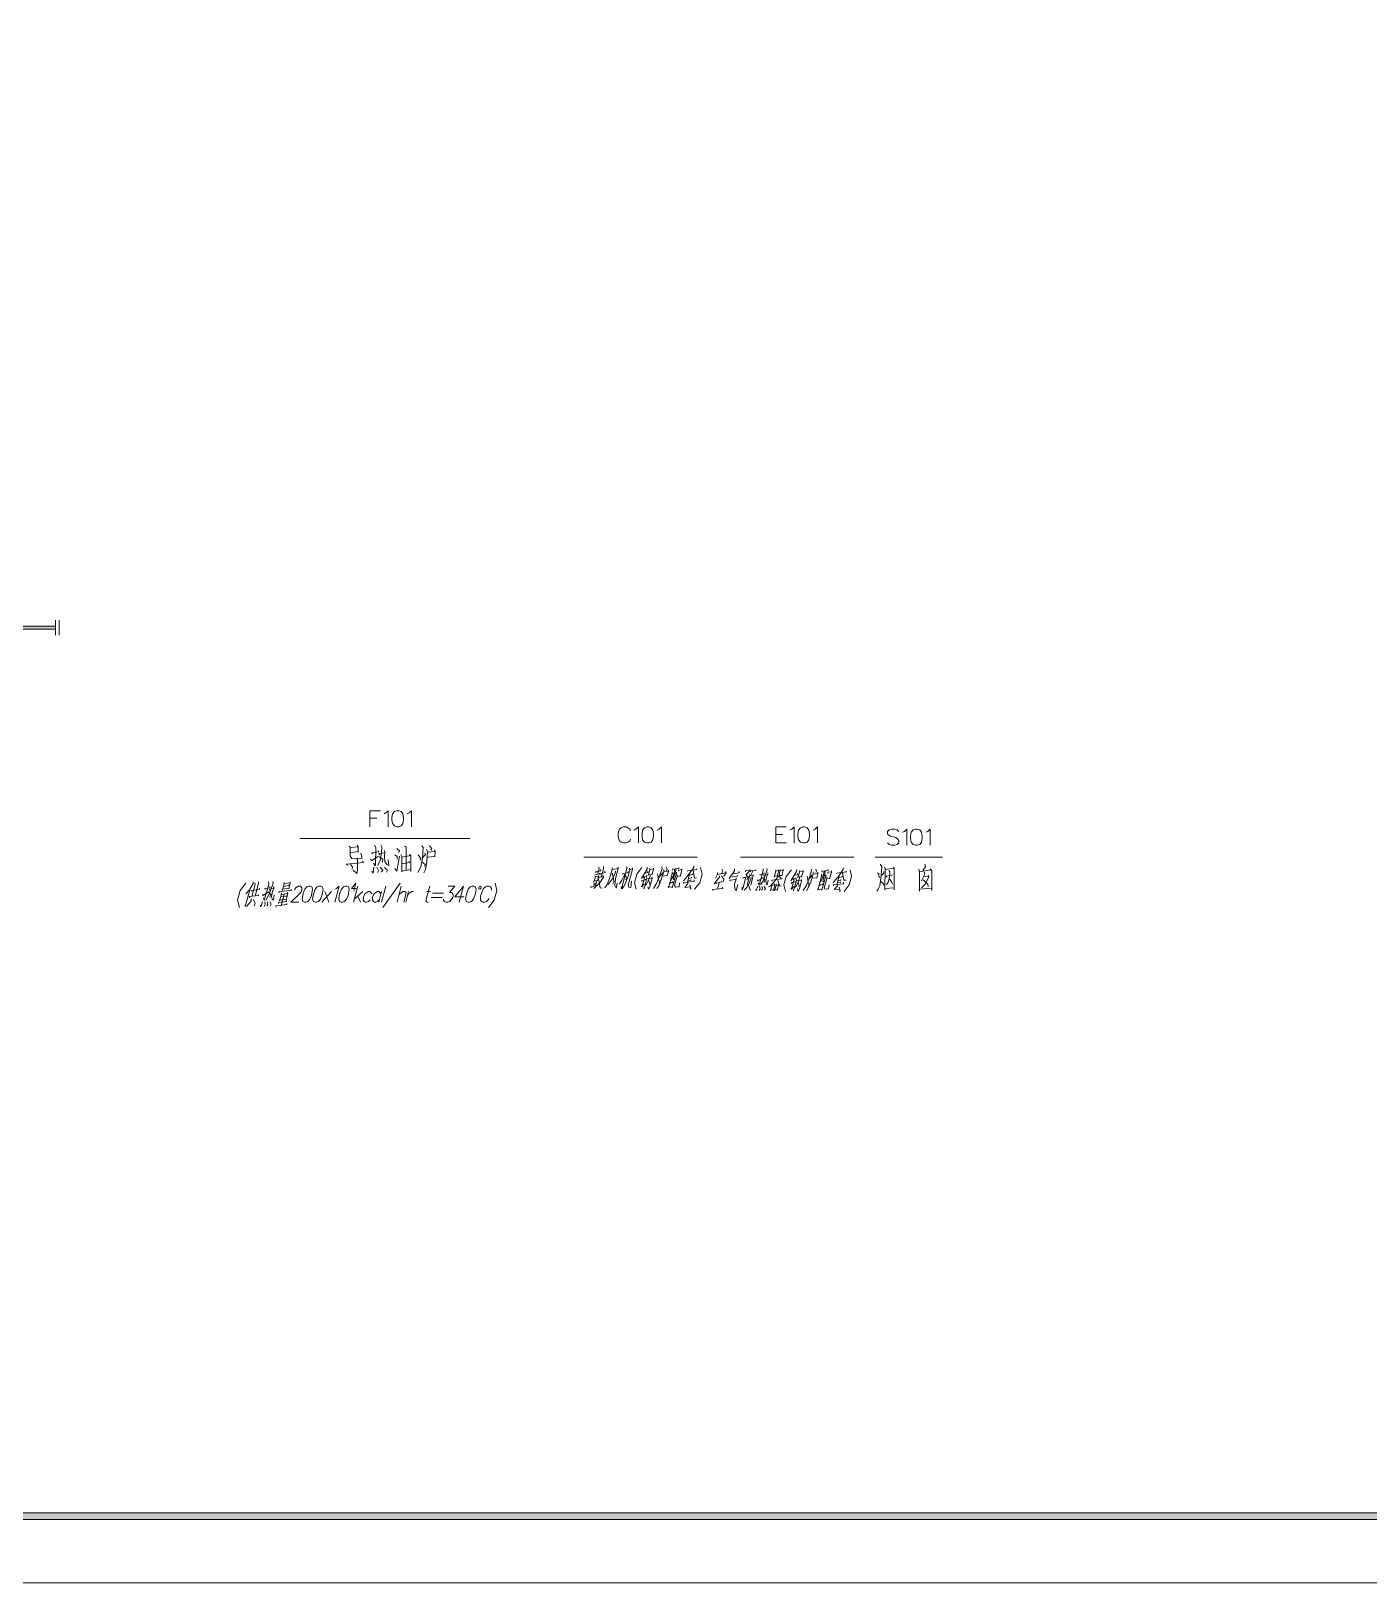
# Model space of a CAD drawing. Header units: millimetres. Extents: x 0 to 829, y 0 to 586.
# Drawn here: x 434.2 to 631.7, y 0 to 229.1 of the extents above; entities that cross this region are included whole.
import ezdxf

# ---------------------------------------------------------------- set-up
doc = ezdxf.new("R2010")
doc.units = ezdxf.units.MM

msp = doc.modelspace()

# ---------------------------------------------------------------- hatches: boundary and pattern name
h = msp.add_hatch(color=0)
h.dxf.hatch_style = 2
h.paths.add_polyline_path([(150.396222, 140.775972), (150.396222, 141.220472), (437.857194, 141.220472), (437.857194, 140.775972)])
h = msp.add_hatch(color=0)
h.dxf.hatch_style = 2
h.paths.add_polyline_path([(24.154694, 9.36625), (25.142472, 10.3505), (818.80075, 10.3505), (819.788528, 9.36625)])

# ---------------------------------------------------------------- linework, layer by layer
at = {"color": 0, "lineweight": 0}
for points in [[(0, 0), (0, 585.632278), (829.154778, 585.632278), (829.154778, 0)], [(150.396222, 140.775972), (150.396222, 141.220472), (437.857194, 141.220472), (437.857194, 140.775972)], [(487.510667, 112.641944), (487.510667, 112.980611), (487.598861, 113.541528), (487.8705, 113.880194), (488.230333, 113.993083), (488.501972, 113.993083), (488.861806, 113.880194), (489.133444, 113.541528), (489.221639, 112.980611), (489.221639, 112.641944), (489.133444, 112.0775), (488.861806, 111.738833), (488.501972, 111.629472), (488.230333, 111.629472), (487.8705, 111.738833), (487.598861, 112.0775)], [(524.411222, 110.236), (524.411222, 110.574667), (524.502944, 111.139111), (524.771056, 111.477778), (525.134417, 111.590667), (525.402528, 111.590667), (525.765889, 111.477778), (526.034, 111.139111), (526.125722, 110.574667), (526.125722, 110.236), (526.034, 109.675083), (525.765889, 109.336417), (525.402528, 109.223528), (525.134417, 109.223528), (524.771056, 109.336417), (524.502944, 109.675083)], [(547.422917, 110.236), (547.422917, 110.574667), (547.511111, 111.139111), (547.78275, 111.477778), (548.142583, 111.590667), (548.414222, 111.590667), (548.774056, 111.477778), (549.045694, 111.139111), (549.133889, 110.574667), (549.133889, 110.236), (549.045694, 109.675083), (548.774056, 109.336417), (548.414222, 109.223528), (548.142583, 109.223528), (547.78275, 109.336417), (547.511111, 109.675083)], [(564.049333, 109.904389), (564.049333, 110.243056), (564.137528, 110.8075), (564.409167, 111.146167), (564.769, 111.259056), (565.040639, 111.259056), (565.400472, 111.146167), (565.672111, 110.8075), (565.760306, 110.243056), (565.760306, 109.904389), (565.672111, 109.343472), (565.400472, 109.004806), (565.040639, 108.891917), (564.769, 108.891917), (564.409167, 109.004806), (564.137528, 109.343472)], [(490.117694, 107.533722), (490.2835, 107.396139)], [(474.330889, 101.490639), (474.419083, 101.825778), (474.637806, 102.390222), (474.934139, 102.728889), (475.234, 102.841778), (475.435083, 102.841778), (475.674972, 102.728889), (475.787861, 102.390222), (475.706722, 101.825778), (475.615, 101.490639), (475.396278, 100.926194), (475.103472, 100.587528), (474.803611, 100.474639), (474.599, 100.474639), (474.359111, 100.587528), (474.246222, 100.926194)], [(475.886639, 101.490639), (475.974833, 101.825778), (476.193556, 102.390222), (476.486361, 102.728889), (476.78975, 102.841778), (476.990833, 102.841778), (477.230722, 102.728889), (477.343611, 102.390222), (477.258944, 101.825778), (477.17075, 101.490639), (476.952028, 100.926194), (476.659222, 100.587528), (476.355833, 100.474639), (476.15475, 100.474639), (475.914861, 100.587528), (475.801972, 100.926194)], [(479.738972, 101.490639), (479.830694, 101.825778), (480.045889, 102.390222), (480.342222, 102.728889), (480.642083, 102.841778), (480.843167, 102.841778), (481.083056, 102.728889), (481.195944, 102.390222), (481.114806, 101.825778), (481.023083, 101.490639), (480.804361, 100.926194), (480.511556, 100.587528), (480.211694, 100.474639), (480.007083, 100.474639), (479.767194, 100.587528), (479.654306, 100.926194)], [(498.464417, 101.490639), (498.556139, 101.825778), (498.774861, 102.390222), (499.067667, 102.728889), (499.367528, 102.841778), (499.572139, 102.841778), (499.812028, 102.728889), (499.924917, 102.390222), (499.84025, 101.825778), (499.748528, 101.490639), (499.529806, 100.926194), (499.237, 100.587528), (498.937139, 100.474639), (498.736056, 100.474639), (498.492639, 100.587528), (498.383278, 100.926194)], [(500.323556, 102.616), (500.337667, 102.453722), (500.429389, 102.390222), (500.556389, 102.453722), (500.658694, 102.616), (500.644583, 102.778278), (500.552861, 102.841778), (500.425861, 102.778278)], [(24.154694, 9.36625), (25.142472, 10.3505), (818.80075, 10.3505), (819.788528, 9.36625)]]:
    msp.add_lwpolyline(points, close=True, dxfattribs=at)
for points in [[(437.857194, 142.091833), (437.857194, 139.901083)], [(438.382833, 142.091833), (438.382833, 139.901083)], [(484.265111, 111.629472), (484.265111, 113.993083), (485.796167, 113.993083)], [(484.265111, 112.867722), (485.256417, 112.867722)], [(486.339444, 113.541528), (486.607556, 113.654417), (486.970917, 113.993083), (486.970917, 111.629472)], [(489.764917, 113.541528), (490.033028, 113.654417), (490.396389, 113.993083), (490.396389, 111.629472)], [(522.70025, 111.026222), (522.608528, 111.252), (522.340417, 111.477778), (522.068778, 111.590667), (521.617222, 111.590667), (521.349111, 111.477778), (521.077472, 111.252), (520.98575, 111.026222), (520.897556, 110.687556), (520.897556, 110.123111), (520.98575, 109.787972), (521.077472, 109.562194), (521.349111, 109.336417), (521.617222, 109.223528), (522.068778, 109.223528), (522.340417, 109.336417), (522.608528, 109.562194), (522.70025, 109.787972)], [(523.24, 111.139111), (523.511639, 111.252), (523.871472, 111.590667), (523.871472, 109.223528)], [(526.665472, 111.139111), (526.937111, 111.252), (527.296944, 111.590667), (527.296944, 109.223528)], [(544.177361, 109.223528), (544.177361, 111.590667), (545.708417, 111.590667)], [(544.177361, 110.461778), (545.168667, 110.461778)], [(546.251694, 111.139111), (546.519806, 111.252), (546.879639, 111.590667), (546.879639, 109.223528)], [(549.677167, 111.139111), (549.945278, 111.252), (550.305111, 111.590667), (550.305111, 109.223528)], [(560.623861, 109.230583), (560.891972, 109.004806), (561.251806, 108.891917), (561.703361, 108.891917), (562.063194, 109.004806), (562.334833, 109.230583), (562.334833, 109.56925), (562.154917, 109.7915), (561.883278, 110.017278), (561.071889, 110.243056), (560.712056, 110.468833), (560.623861, 110.694611), (560.623861, 110.920389), (560.891972, 111.146167), (561.251806, 111.259056), (561.703361, 111.259056), (562.063194, 111.146167), (562.334833, 110.920389)], [(562.874583, 110.8075), (563.146222, 110.920389), (563.506056, 111.259056), (563.506056, 108.891917)], [(566.300056, 110.8075), (566.571694, 110.920389), (566.931528, 111.259056), (566.931528, 108.891917)], [(473.918139, 109.869111), (488.318528, 109.869111)], [(481.340583, 108.602639), (481.174778, 108.7755)], [(482.501222, 108.637917), (482.388333, 108.877806), (482.501222, 108.637917), (482.501222, 107.808889), (482.501222, 107.946472), (481.340583, 107.773611)], [(481.340583, 108.602639), (481.340583, 107.258556), (481.587528, 106.912833), (483.108, 106.979861), (482.913972, 107.741861)], [(482.501222, 108.637917), (481.368806, 108.532083)], [(484.653167, 107.636028), (484.543806, 107.773611), (485.591556, 107.911194), (485.482194, 108.119333)], [(484.614361, 109.869111), (499.018278, 109.869111)], [(485.122361, 108.532083), (485.094139, 106.048528), (485.037694, 105.843917), (484.762528, 106.256667)], [(485.122361, 108.532083), (484.956556, 108.877806)], [(486.004306, 108.673194), (485.951389, 107.741861), (485.757361, 106.669417), (485.42575, 105.910944)], [(485.700917, 107.463167), (485.591556, 107.671306), (486.445278, 107.773611), (486.392361, 108.119333), (486.4735, 107.808889), (486.392361, 107.290306), (486.4735, 106.496556), (486.776889, 106.048528), (487.055583, 105.910944), (486.942694, 106.739972)], [(486.004306, 108.673194), (485.866722, 108.948361)], [(488.212694, 108.429778), (488.60075, 108.084056), (488.516083, 107.808889)], [(489.42625, 108.7755), (489.592056, 108.602639), (489.620278, 105.18775)], [(492.103833, 108.532083), (491.994472, 106.912833), (491.772222, 105.706333), (491.33125, 104.842028)], [(492.103833, 108.532083), (491.913333, 108.810778)], [(492.738833, 107.911194), (492.657694, 106.464806), (492.435444, 105.325333), (492.1885, 104.80675)], [(492.463667, 107.533722), (492.382528, 107.773611)], [(492.738833, 107.911194), (492.60125, 108.292194)], [(492.767056, 107.879444), (493.843028, 107.98175), (493.790111, 108.221639), (493.87125, 107.946472), (493.843028, 107.188), (493.843028, 107.223278), (492.738833, 107.117444)], [(493.042222, 108.810778), (493.373833, 108.3945), (493.264472, 108.154611)], [(544.177361, 109.223528), (545.708417, 109.223528)], [(480.927833, 105.946222), (480.786722, 106.119083), (483.2985, 106.358972), (483.160917, 106.531833)], [(481.397028, 106.048528), (481.672194, 105.706333), (481.61575, 105.360611)], [(482.307194, 106.877556), (482.444778, 106.77525), (482.444778, 105.223028), (482.307194, 104.704444), (481.781556, 105.223028)], [(484.543806, 106.637667), (484.349778, 106.842278)], [(484.543806, 106.637667), (485.535111, 107.258556)], [(484.734306, 104.771472), (484.818972, 105.635778)], [(485.535111, 105.152472), (485.259944, 105.635778)], [(486.141889, 106.842278), (485.619778, 107.188)], [(486.141889, 105.152472), (485.785583, 105.635778)], [(486.141889, 106.842278), (486.113667, 106.358972)], [(486.420583, 105.6005), (486.861556, 105.223028), (486.723972, 104.912583)], [(488.297361, 107.223278), (487.909306, 107.463167)], [(488.240917, 105.050167), (487.937528, 105.462917)], [(488.240917, 105.050167), (488.60075, 107.258556)], [(488.297361, 107.223278), (488.269139, 106.842278)], [(488.957056, 107.223278), (488.819472, 107.533722)], [(490.117694, 106.358972), (488.932361, 106.154361)], [(490.2835, 107.396139), (490.2835, 105.014889), (490.2835, 105.290056), (488.957056, 105.081917)], [(488.957056, 107.223278), (488.957056, 104.944333)], [(490.2835, 107.396139), (488.985278, 107.117444)], [(490.117694, 106.358972), (490.036556, 106.531833)], [(491.747528, 106.948111), (491.359472, 107.498444)], [(491.747528, 106.948111), (491.691083, 106.704694)], [(492.407222, 106.048528), (491.938028, 106.464806)], [(492.463667, 107.533722), (491.96625, 106.979861)], [(492.407222, 106.048528), (492.382528, 105.738083)], [(515.806972, 107.152722), (532.549806, 107.152722)], [(518.103556, 105.427639), (517.856611, 104.570389)], [(518.103556, 105.427639), (518.061222, 105.702806)], [(518.742083, 105.399417), (518.38225, 104.129417)], [(518.742083, 105.399417), (518.7315, 105.731028)], [(520.019139, 105.286528), (520.0015, 105.537)], [(520.036778, 105.286528), (520.8905, 105.452333), (520.876389, 105.646361), (520.908139, 105.452333), (520.484806, 103.991833), (520.407194, 102.968778), (520.594167, 102.556028), (520.745861, 103.300389)], [(522.19225, 105.480556), (521.36675, 102.471361), (521.359694, 102.750056)], [(522.19225, 105.480556), (522.174611, 105.731028)], [(522.626167, 105.31475), (523.014222, 105.399417), (523.007167, 105.565222), (523.021278, 105.371194), (522.386278, 102.997), (522.44625, 102.721833), (522.760222, 102.665389), (522.873111, 103.575556)], [(522.629694, 105.261833), (522.580306, 105.508778)], [(524.390056, 105.593444), (523.638639, 104.626833), (523.296444, 103.356833), (523.529278, 102.390222)], [(525.166167, 105.342972), (525.197917, 105.646361)], [(525.578917, 105.286528), (526.108083, 105.399417), (526.086917, 105.508778), (526.108083, 105.342972), (525.885833, 104.513944), (525.910528, 104.598611), (525.381361, 104.542167)], [(525.571861, 105.261833), (525.540111, 105.508778)], [(527.371028, 105.480556), (526.958278, 104.182333), (526.566694, 103.21925), (526.115139, 102.527806)], [(527.371028, 105.480556), (527.314583, 105.702806)], [(527.991917, 105.702806), (528.104806, 105.371194), (527.984861, 105.177167)], [(528.926778, 105.233611), (528.880917, 105.371194), (529.840472, 105.480556), (529.826361, 105.618139)], [(529.392444, 105.233611), (529.385389, 105.399417)], [(529.826361, 105.067806), (529.787556, 105.233611), (530.306139, 105.31475), (530.302611, 105.427639), (530.309667, 105.205389), (530.027444, 104.267), (530.055667, 104.376361), (529.554722, 104.295222)], [(532.045333, 105.618139), (531.346833, 104.626833), (530.877639, 104.04475), (530.5425, 103.660222)], [(531.110472, 105.096028), (532.518056, 105.286528), (532.465139, 105.399417)], [(532.045333, 105.618139), (532.045333, 105.868611)], [(532.182917, 102.390222), (532.934333, 103.356833), (533.276528, 104.626833), (533.043694, 105.593444)], [(538.039028, 105.120722), (538.063722, 105.395889)], [(538.952722, 107.152722), (555.695556, 107.152722)], [(542.304111, 105.148944), (542.279417, 105.424111)], [(542.8615, 105.258306), (542.840333, 105.480556)], [(554.111583, 105.286528), (554.111583, 105.533472)], [(558.803528, 107.135083), (568.751861, 107.135083)], [(559.78425, 105.7275), (559.727806, 104.450444), (559.618444, 103.624944), (559.509083, 102.898222), (559.286833, 102.383167), (559.064583, 102.104472)], [(559.78425, 105.7275), (559.562, 106.073222)], [(560.281667, 105.487611), (560.197, 105.625194)], [(560.281667, 105.487611), (560.253444, 102.245583)], [(561.604583, 105.487611), (561.523444, 105.660472), (561.604583, 105.522889), (561.632806, 102.312611), (561.604583, 102.587778), (560.281667, 102.485472)], [(561.604583, 105.487611), (560.281667, 105.31475)], [(565.389889, 104.969028), (567.100861, 105.244194), (566.935056, 105.385306), (567.182, 105.106611), (567.182, 102.210306)], [(566.271833, 105.7275), (565.859083, 105.106611)], [(566.271833, 105.7275), (566.162472, 106.1085)], [(465.955944, 103.293333), (465.109278, 102.20325), (464.728278, 100.7745), (464.989333, 99.684417)], [(467.024861, 103.258056), (466.460417, 102.326722), (465.920667, 101.705833)], [(467.338833, 103.102833), (466.837889, 101.300139)], [(467.024861, 103.258056), (467.035444, 103.505)], [(467.338833, 103.102833), (467.292972, 103.349778)], [(467.83625, 103.289806), (467.300028, 101.363639)], [(467.83625, 103.289806), (467.800972, 103.505)], [(469.3285, 103.162806), (468.711139, 100.929722), (468.626472, 100.74275), (468.538278, 101.113167)], [(469.959972, 103.289806), (469.698917, 102.450194), (469.310861, 101.487111), (468.901639, 100.802722)], [(469.3285, 103.162806), (469.300278, 103.47325)], [(469.959972, 103.289806), (469.93175, 103.53675)], [(471.618028, 103.226306), (471.353444, 102.231472), (471.293472, 102.354944)], [(472.492917, 103.349778), (472.485861, 103.47325), (472.492917, 103.349778), (472.267139, 102.450194), (472.295361, 102.541917), (471.420472, 102.418444)], [(471.618028, 103.226306), (471.593333, 103.413278)], [(472.492917, 103.349778), (471.600389, 103.226306)], [(481.866222, 102.108), (482.183722, 103.293333), (481.531083, 102.503111), (482.208417, 102.503111)], [(484.734306, 104.771472), (484.543806, 105.050167)], [(485.535111, 105.152472), (485.397528, 104.877306)], [(486.141889, 105.152472), (485.976083, 104.944333)], [(486.152472, 99.684417), (488.738333, 103.293333)], [(501.766417, 99.684417), (502.613083, 100.7745), (502.997611, 102.20325), (502.733028, 103.293333)], [(517.338028, 103.134583), (517.260417, 102.968778)], [(517.528528, 104.210556), (517.313333, 103.466194), (517.292167, 103.575556)], [(517.338028, 103.134583), (517.295694, 103.40975)], [(518.06475, 103.991833), (518.061222, 104.157639), (518.660944, 104.295222), (518.657417, 104.404583), (518.706806, 104.157639), (518.170583, 103.328611), (517.316861, 102.499583)], [(517.510889, 104.210556), (517.990667, 104.267), (517.976556, 104.404583), (517.990667, 104.267), (517.821333, 103.632), (517.817806, 103.688444), (517.390944, 103.632)], [(517.496778, 104.461028), (517.450917, 104.542167), (518.142361, 104.651528), (518.131778, 104.792639)], [(517.676694, 103.40975), (517.457972, 103.025222)], [(517.528528, 104.210556), (517.49325, 104.323444)], [(517.574389, 104.817333), (517.546167, 104.958444), (518.311694, 105.096028), (518.297583, 105.286528)], [(517.676694, 103.40975), (517.662583, 103.660222)], [(517.987139, 103.826028), (518.06475, 103.741361), (518.216444, 102.58425), (518.50925, 102.556028)], [(518.237611, 104.513944), (518.198806, 104.67975), (518.974917, 104.845556), (518.950222, 105.067806)], [(520.019139, 105.286528), (519.631083, 103.963611), (519.267722, 103.106361), (518.904361, 102.608944)], [(520.442472, 104.707972), (520.005028, 103.878944), (519.394722, 103.078139)], [(520.199056, 104.04475), (520.026194, 104.764417)], [(520.199056, 104.04475), (520.234333, 103.494417), (520.086167, 103.191028)], [(520.442472, 104.707972), (520.481278, 105.039583)], [(521.437306, 103.713139), (521.095111, 103.191028)], [(521.437306, 103.713139), (521.888861, 104.598611)], [(522.629694, 105.261833), (522.361583, 104.323444), (522.040556, 103.437972), (521.705417, 102.802972), (521.444361, 102.446667)], [(521.599583, 104.570389), (521.539611, 104.651528), (522.368639, 104.845556), (522.347472, 105.011361)], [(522.12875, 104.020056), (521.959417, 104.48925)], [(522.12875, 104.020056), (522.022917, 103.797806)], [(525.166167, 105.342972), (524.323028, 103.991833)], [(524.404167, 103.547333), (524.372417, 103.688444), (524.950972, 103.797806), (524.92275, 103.878944)], [(524.386528, 102.750056), (524.739306, 103.134583)], [(524.781639, 104.101194), (524.432389, 102.859417)], [(524.633472, 104.101194), (524.619361, 104.238778), (525.088556, 104.323444), (525.070917, 104.432806)], [(525.123833, 104.020056), (524.711083, 102.471361), (524.679333, 102.608944)], [(524.781639, 104.101194), (524.735778, 104.238778)], [(525.593028, 104.348139), (525.3355, 103.632), (525.077972, 103.162806), (524.85925, 102.968778)], [(525.286111, 104.873778), (524.883944, 104.792639)], [(525.123833, 104.020056), (525.099139, 104.238778)], [(525.127361, 103.963611), (525.892889, 104.04475), (525.87525, 104.157639), (525.896417, 103.991833), (525.568333, 102.77475), (525.391944, 102.418444), (525.272, 102.77475)], [(525.571861, 105.261833), (525.328444, 104.404583), (525.275528, 104.461028)], [(525.286111, 104.873778), (525.282583, 105.039583), (525.289639, 105.067806)], [(525.374306, 103.713139), (525.554222, 103.272167), (525.487194, 103.078139)], [(525.593028, 104.348139), (525.578917, 104.542167)], [(527.617972, 104.983139), (527.258139, 103.826028), (526.880667, 102.915861), (526.623139, 102.499583)], [(526.817167, 104.210556), (526.70075, 104.651528)], [(526.817167, 104.210556), (526.7325, 104.020056)], [(527.021778, 103.494417), (526.82775, 103.826028)], [(527.021778, 103.494417), (526.937111, 103.243944)], [(527.371028, 104.67975), (526.95475, 104.238778)], [(527.371028, 104.67975), (527.374556, 104.873778)], [(527.628556, 104.958444), (528.295306, 105.039583), (528.316472, 105.233611), (528.305889, 105.011361), (528.125972, 104.404583), (528.133028, 104.432806), (527.448639, 104.348139)], [(527.617972, 104.983139), (527.617972, 105.286528)], [(528.856222, 104.651528), (528.298833, 102.58425), (528.291778, 102.802972)], [(529.522972, 104.792639), (529.491222, 104.930222), (529.480639, 104.764417), (528.880917, 102.58425), (528.92325, 102.750056), (528.330583, 102.693611)], [(528.648083, 103.385056), (528.6375, 103.21925)], [(528.648083, 103.385056), (528.98675, 103.40975), (528.972639, 103.547333)], [(529.194889, 105.120722), (528.990278, 104.348139), (528.655139, 103.713139)], [(528.856222, 104.651528), (528.852694, 104.958444)], [(529.522972, 104.792639), (528.877389, 104.67975)], [(529.392444, 105.233611), (529.022028, 103.85425), (529.1455, 103.878944)], [(529.194889, 105.120722), (529.205472, 105.342972)], [(529.611167, 104.323444), (529.223111, 102.940556), (529.332472, 102.721833), (529.87575, 102.77475), (529.949833, 103.356833)], [(529.611167, 104.323444), (529.604111, 104.542167)], [(530.598944, 103.243944), (530.553083, 103.385056), (532.119417, 103.547333), (532.094722, 103.769583)], [(531.195139, 103.243944), (530.708306, 102.665389), (531.5585, 102.750056)], [(531.445611, 104.67975), (531.106944, 103.40975)], [(531.110472, 105.096028), (531.159861, 105.039583)], [(531.674917, 103.741361), (531.163389, 103.688444)], [(531.195139, 103.243944), (531.163389, 103.437972)], [(531.713722, 104.072972), (531.262167, 103.991833)], [(531.879528, 104.570389), (531.385639, 104.461028)], [(531.632583, 103.826028), (531.674917, 103.741361)], [(531.713722, 104.072972), (531.703139, 104.157639)], [(531.879528, 104.570389), (531.886583, 104.651528)], [(532.154694, 104.04475), (531.943028, 105.177167)], [(532.154694, 104.04475), (532.458083, 104.072972)], [(535.851806, 104.182333), (535.428472, 103.656694), (535.079222, 103.215722)], [(535.52725, 104.513944), (535.276778, 104.016528)], [(535.3685, 103.1875), (535.333222, 103.300389), (536.222222, 103.466194), (536.134028, 103.575556)], [(535.52725, 104.513944), (535.604861, 104.873778)], [(535.541361, 104.570389), (536.800778, 104.817333), (536.800778, 105.011361), (536.814889, 104.817333), (536.490333, 104.348139)], [(535.566056, 102.443139), (535.809472, 103.353306)], [(535.851806, 104.182333), (535.851806, 104.376361)], [(536.504444, 103.907167), (536.119917, 104.319917)], [(536.194, 105.342972), (536.321, 105.064278), (536.211639, 104.789111)], [(536.504444, 103.907167), (536.458583, 103.547333)], [(538.039028, 105.120722), (537.280556, 103.960083)], [(537.382861, 103.713139), (538.2895, 103.8225), (538.296556, 104.101194), (538.25775, 103.713139), (538.077833, 103.162806), (538.123694, 102.527806), (538.324778, 102.167972), (538.536444, 103.078139)], [(537.382861, 103.713139), (537.411083, 103.575556)], [(537.732111, 104.154111), (537.735639, 104.238778), (538.48, 104.348139), (538.483528, 104.485722)], [(538.769278, 104.817333), (537.823833, 104.67975)], [(538.769278, 104.817333), (538.737528, 105.011361)], [(539.753528, 104.154111), (539.361944, 102.637167), (539.217306, 102.277333), (539.185556, 102.718306)], [(539.33725, 103.960083), (539.3055, 104.101194), (540.09925, 104.210556), (540.095722, 104.319917), (540.138056, 104.238778), (539.905222, 103.794278)], [(540.501417, 104.04475), (540.310917, 103.519111), (540.109833, 103.021694), (539.785278, 102.5525), (539.506583, 102.249111)], [(539.693556, 104.983139), (539.690028, 105.0925), (540.317972, 105.148944), (540.303861, 105.286528), (540.339139, 105.177167), (539.764111, 104.513944)], [(539.891111, 104.429278), (539.746472, 104.623306)], [(539.891111, 104.429278), (539.887583, 104.291694)], [(540.339139, 104.485722), (539.936972, 103.049917)], [(540.28975, 104.376361), (540.825972, 104.4575), (540.766, 104.542167), (540.836556, 104.429278), (540.452028, 102.997)], [(540.339139, 104.485722), (540.300333, 104.595083)], [(540.420278, 104.983139), (540.409694, 105.120722), (541.259889, 105.205389), (541.231667, 105.286528)], [(540.501417, 104.04475), (540.455556, 104.182333)], [(540.674278, 105.064278), (540.73425, 104.983139), (540.462611, 104.4575)], [(541.549167, 103.632), (541.478611, 103.794278)], [(541.549167, 103.632), (542.279417, 104.125889)], [(542.304111, 105.148944), (541.753778, 103.162806), (541.676167, 102.997), (541.598556, 103.325083)], [(541.831389, 104.429278), (541.792583, 104.542167), (542.452278, 104.651528), (542.431111, 104.817333)], [(542.8615, 105.258306), (542.628667, 104.513944), (542.286472, 103.656694), (541.923111, 103.049917)], [(542.554583, 103.794278), (542.314694, 104.072972)], [(542.420528, 104.291694), (542.399361, 104.4575), (542.935583, 104.542167), (542.977917, 104.817333), (542.960278, 104.570389), (542.798, 104.154111), (542.678056, 103.519111), (542.76625, 103.162806), (542.900306, 103.049917), (543.013194, 103.713139)], [(542.554583, 103.794278), (542.434639, 103.40975)], [(544.339639, 104.101194), (543.754028, 103.272167), (543.351861, 102.884111), (543.090806, 102.77475)], [(543.976278, 103.049917), (543.979806, 103.1875), (544.015083, 102.940556), (543.803417, 102.220889), (543.810472, 102.305556), (543.404778, 102.277333)], [(543.637611, 103.575556), (543.59175, 103.713139), (545.05225, 103.907167), (545.031083, 104.072972)], [(544.166778, 105.120722), (543.916306, 104.182333), (543.905722, 104.263472)], [(544.554833, 105.148944), (544.551306, 105.258306), (544.583056, 105.120722), (544.367861, 104.319917), (544.381972, 104.376361), (543.986861, 104.319917)], [(544.180889, 102.940556), (544.565417, 103.021694), (544.568944, 103.162806), (544.568944, 102.968778), (544.367861, 102.220889), (544.396083, 102.333778), (544.025667, 102.305556)], [(544.554833, 105.148944), (544.152667, 105.064278)], [(544.166778, 105.120722), (544.156194, 105.258306)], [(544.202056, 102.968778), (544.195, 103.1875)], [(544.339639, 104.101194), (544.413722, 104.376361)], [(544.459583, 103.741361), (544.685361, 102.912333), (544.967583, 102.855889)], [(544.812361, 105.120722), (544.579528, 104.182333), (544.568944, 104.263472)], [(545.232167, 105.205389), (545.221583, 105.342972), (545.24275, 105.177167), (545.027556, 104.376361), (545.041667, 104.429278), (544.6395, 104.404583)], [(544.699472, 104.263472), (544.86175, 104.125889), (544.787667, 103.907167)], [(544.812361, 105.120722), (544.79825, 105.31475)], [(545.232167, 105.205389), (544.79825, 105.120722)], [(546.456306, 105.261833), (545.704889, 104.295222), (545.362694, 103.025222), (545.599056, 102.058611)], [(547.232417, 105.011361), (546.389278, 103.656694)], [(546.470417, 103.215722), (546.438667, 103.353306), (547.017222, 103.466194), (546.989, 103.547333)], [(546.847889, 103.769583), (546.498639, 102.527806)], [(546.699722, 103.769583), (546.689139, 103.907167), (547.158333, 103.988306), (547.137167, 104.101194)], [(547.190083, 103.684917), (546.777333, 102.13975), (546.749111, 102.277333)], [(546.847889, 103.769583), (546.802028, 103.907167)], [(547.662806, 104.016528), (547.40175, 103.300389), (547.144222, 102.831194), (546.9255, 102.637167)], [(547.355889, 104.542167), (546.950194, 104.4575)], [(547.190083, 103.684917), (547.168917, 103.907167)], [(547.193611, 103.632), (547.959139, 103.713139), (547.9415, 103.8225), (547.962667, 103.656694), (547.638111, 102.443139), (547.458194, 102.083306), (547.33825, 102.443139)], [(547.232417, 105.011361), (547.264167, 105.31475)], [(547.641639, 104.926694), (547.394694, 104.072972), (547.341778, 104.125889)], [(547.355889, 104.542167), (547.348833, 104.707972), (547.355889, 104.736194)], [(547.440556, 103.381528), (547.620472, 102.940556), (547.553444, 102.746528)], [(547.648694, 104.954917), (548.174333, 105.064278), (548.153167, 105.177167), (548.174333, 105.011361), (547.955611, 104.182333), (547.976778, 104.263472), (547.447611, 104.210556)], [(547.641639, 104.926694), (547.606361, 105.177167)], [(547.662806, 104.016528), (547.645167, 104.210556)], [(549.437278, 105.148944), (549.024528, 103.850722), (548.632944, 102.884111), (548.184917, 102.196194)], [(549.68775, 104.651528), (549.324389, 103.490889), (548.950444, 102.580722), (548.689389, 102.167972)], [(548.883417, 103.878944), (548.770528, 104.319917)], [(548.883417, 103.878944), (548.79875, 103.684917)], [(549.088028, 103.162806), (548.894, 103.490889)], [(549.088028, 103.162806), (549.003361, 102.912333)], [(549.440806, 104.348139), (549.021, 103.907167)], [(549.437278, 105.148944), (549.380833, 105.367667)], [(549.440806, 104.348139), (549.440806, 104.542167)], [(549.694806, 104.623306), (550.361556, 104.707972), (550.382722, 104.898472), (550.372139, 104.67975), (550.192222, 104.072972), (550.199278, 104.101194), (549.514889, 104.016528)], [(549.68775, 104.651528), (549.684222, 104.954917)], [(550.061694, 105.367667), (550.171056, 105.039583), (550.051111, 104.845556)], [(550.922472, 104.319917), (550.368611, 102.249111), (550.361556, 102.471361)], [(551.589222, 104.4575), (551.561, 104.595083), (551.546889, 104.429278), (550.947167, 102.249111), (550.993028, 102.414917), (550.396833, 102.362)], [(550.714333, 103.049917), (551.053, 103.078139), (551.038889, 103.215722)], [(551.264667, 104.789111), (551.056528, 104.016528), (550.721389, 103.381528)], [(550.922472, 104.319917), (550.922472, 104.623306)], [(550.993028, 104.898472), (550.947167, 105.039583), (551.906722, 105.148944), (551.892611, 105.286528)], [(551.589222, 104.4575), (550.947167, 104.348139)], [(551.458694, 104.898472), (551.088278, 103.519111), (551.21175, 103.547333)], [(551.264667, 104.789111), (551.271722, 105.011361)], [(551.677417, 103.988306), (551.292889, 102.608944), (551.398722, 102.386694), (551.942, 102.443139), (552.016083, 103.021694)], [(551.458694, 104.898472), (551.451639, 105.064278)], [(551.892611, 104.736194), (551.857333, 104.898472), (552.375917, 104.983139), (552.372389, 105.0925), (552.379444, 104.873778), (552.093694, 103.935389), (552.121917, 104.04475), (551.620972, 103.960083)], [(551.677417, 103.988306), (551.670361, 104.210556)], [(554.111583, 105.286528), (553.416611, 104.291694), (552.943889, 103.713139), (552.60875, 103.325083)], [(552.665194, 102.912333), (552.619333, 103.049917), (554.185667, 103.215722), (554.1645, 103.437972)], [(553.511861, 104.348139), (553.173194, 103.078139)], [(553.176722, 104.760889), (554.587833, 104.954917), (554.534917, 105.064278)], [(553.176722, 104.760889), (553.229639, 104.707972)], [(553.741167, 103.40975), (553.229639, 103.353306)], [(553.261389, 102.912333), (553.229639, 103.106361)], [(553.779972, 103.741361), (553.328417, 103.656694)], [(553.945778, 104.238778), (553.455417, 104.125889)], [(553.698833, 103.490889), (553.741167, 103.40975)], [(553.779972, 103.741361), (553.769389, 103.8225)], [(553.945778, 104.238778), (553.952833, 104.319917)], [(554.220944, 103.713139), (554.009278, 104.845556)], [(554.220944, 103.713139), (554.527861, 103.741361)], [(554.252694, 102.058611), (555.004111, 103.025222), (555.342778, 104.295222), (555.109944, 105.261833)], [(559.343278, 104.658583), (559.177472, 104.831444)], [(559.343278, 104.658583), (559.396194, 104.072972)], [(560.059417, 103.208667), (559.674889, 103.519111)], [(560.115861, 104.764417), (559.78425, 104.450444)], [(560.059417, 103.208667), (560.087639, 102.968778)], [(560.115861, 104.764417), (560.087639, 105.004306)], [(560.472167, 104.175278), (560.447472, 104.312861), (561.329417, 104.450444), (561.272972, 104.521)], [(560.969583, 104.969028), (560.916667, 104.10825), (560.750861, 103.452083), (560.472167, 103.106361)], [(560.969583, 104.969028), (560.832, 105.141889)], [(560.941361, 103.864833), (561.24475, 103.519111), (561.385861, 103.141639)], [(565.389889, 105.004306), (565.252306, 105.350028)], [(565.389889, 105.004306), (565.389889, 102.104472), (565.305222, 102.383167)], [(566.162472, 104.623306), (565.665056, 103.624944)], [(566.712806, 104.348139), (566.631667, 104.485722), (566.741028, 104.245833), (566.243611, 103.208667), (565.665056, 102.587778)], [(566.603444, 103.141639), (565.912, 103.797806)], [(566.712806, 104.348139), (565.968444, 104.245833)], [(566.162472, 104.623306), (566.053111, 104.902)], [(566.603444, 103.141639), (566.631667, 102.760639)], [(466.56625, 102.450194), (465.86775, 99.843167), (465.843056, 100.090111)], [(466.478056, 101.144917), (466.446306, 101.300139), (467.790389, 101.455361), (467.741, 101.610583)], [(466.717944, 100.6475), (466.753222, 100.989694)], [(466.795556, 102.0445), (466.753222, 102.1715), (467.966778, 102.386694), (467.942083, 102.573667)], [(467.056611, 100.866222), (467.317667, 100.308833), (467.158917, 99.934889)], [(468.481833, 101.455361), (468.400694, 101.642333)], [(468.481833, 101.455361), (469.300278, 102.016278)], [(468.795806, 102.354944), (468.757, 102.481944), (469.497833, 102.605417), (469.473139, 102.792389)], [(469.610722, 101.642333), (469.339083, 101.952778)], [(469.462556, 102.199722), (469.437861, 102.386694), (470.041111, 102.481944), (470.086972, 102.792389), (470.069333, 102.510167), (469.885889, 102.0445), (469.751833, 101.331889), (469.847083, 100.929722), (470.002306, 100.802722), (470.125778, 101.550611)], [(469.610722, 101.642333), (469.476667, 101.208417)], [(470.863083, 101.861056), (470.827806, 102.016278), (472.683417, 102.263222), (472.634028, 102.418444)], [(471.194694, 101.705833), (470.901889, 100.619278), (470.905417, 100.7745)], [(472.1225, 101.765806), (472.115444, 101.952778), (472.140139, 101.765806), (471.882611, 100.802722), (471.917889, 100.929722), (470.951278, 100.802722)], [(471.928472, 101.395389), (471.095917, 101.268389)], [(471.155889, 99.966639), (471.6145, 101.610583)], [(471.194694, 101.705833), (471.159417, 101.861056)], [(472.1225, 101.765806), (471.194694, 101.642333)], [(472.235389, 102.947611), (471.512194, 102.824139)], [(471.928472, 101.395389), (471.90025, 101.487111)], [(472.235389, 102.947611), (472.221278, 103.039333)], [(473.120861, 102.277333), (473.152611, 102.390222), (473.346639, 102.616), (473.67825, 102.841778), (474.016917, 102.841778), (474.225056, 102.616), (474.232111, 102.390222), (474.172139, 102.164444), (474.045139, 101.938667), (473.752333, 101.6), (472.570528, 100.474639), (473.787611, 100.474639)], [(477.167222, 100.474639), (478.606556, 102.051556)], [(477.590556, 102.051556), (478.183222, 100.474639)], [(479.100444, 102.390222), (479.333278, 102.503111), (479.696639, 102.841778), (479.061639, 100.474639)], [(481.834472, 100.474639), (482.465944, 102.841778)], [(481.954417, 100.926194), (483.20325, 102.051556)], [(482.480056, 101.37775), (482.846944, 100.474639)], [(484.529694, 101.712889), (484.388583, 101.938667), (484.215722, 102.051556), (484.014639, 102.051556), (483.781806, 101.938667), (483.517222, 101.712889), (483.358472, 101.37775), (483.2985, 101.151972), (483.277333, 100.813306), (483.418444, 100.587528), (483.591306, 100.474639), (483.792389, 100.474639), (484.025222, 100.587528), (484.289806, 100.813306)], [(485.884361, 101.712889), (485.739722, 101.938667), (485.566861, 102.051556), (485.365778, 102.051556), (485.132944, 101.938667), (484.868361, 101.712889), (484.709611, 101.37775), (484.649639, 101.151972), (484.628472, 100.813306), (484.769583, 100.587528), (484.942444, 100.474639), (485.147056, 100.474639), (485.379889, 100.587528), (485.640944, 100.813306)], [(485.972556, 102.051556), (485.55275, 100.474639)], [(485.958444, 100.474639), (486.589917, 102.841778)], [(488.255028, 100.474639), (488.890028, 102.841778)], [(488.558417, 101.6), (488.91825, 101.938667), (489.151083, 102.051556), (489.422722, 102.051556), (489.595583, 101.938667), (489.570889, 101.6), (489.271028, 100.474639)], [(489.539139, 100.474639), (489.962472, 102.051556)], [(489.782556, 101.37775), (489.941306, 101.712889), (490.202361, 101.938667), (490.435194, 102.051556), (490.706833, 102.051556)], [(493.081028, 102.841778), (492.5695, 100.926194), (492.544806, 100.587528), (492.717667, 100.474639), (492.851722, 100.474639)], [(492.597722, 102.051556), (493.208028, 102.051556)], [(493.303278, 101.151972), (494.926056, 101.151972)], [(495.1095, 101.825778), (493.486722, 101.825778)], [(495.786833, 102.841778), (496.799306, 102.841778), (496.016139, 101.938667), (496.287778, 101.938667), (496.460639, 101.825778), (496.495917, 101.712889), (496.541778, 101.37775), (496.481806, 101.151972), (496.256028, 100.813306), (496.062, 100.587528), (495.758611, 100.474639), (495.4905, 100.474639), (495.250611, 100.587528), (495.144778, 100.700417), (495.137722, 100.926194)], [(497.448417, 100.474639), (498.083417, 102.841778), (496.781667, 101.264861), (498.132806, 101.264861)], [(502.193278, 102.277333), (502.186222, 102.503111), (502.041583, 102.728889), (501.868722, 102.841778), (501.530056, 102.841778), (501.297222, 102.728889), (501.036167, 102.503111), (500.909167, 102.277333), (500.750417, 101.938667), (500.598722, 101.37775), (500.574028, 101.039083), (500.581083, 100.813306), (500.725722, 100.587528), (500.898583, 100.474639), (501.23725, 100.474639), (501.470083, 100.587528), (501.731139, 100.813306), (501.861667, 101.039083)], [(516.89, 102.637167), (516.808861, 102.831194)], [(516.89, 102.637167), (517.722556, 103.025222)], [(524.386528, 102.750056), (524.308917, 102.831194)], [(531.456194, 103.053444), (531.614944, 102.527806), (531.512639, 102.390222)], [(534.807583, 102.333778), (536.335111, 102.527806), (536.285722, 102.718306)], [(534.807583, 102.333778), (534.8605, 102.220889)], [(540.198028, 102.912333), (540.399111, 102.305556), (540.466139, 102.249111)], [(541.266944, 102.13975), (541.2105, 102.362)], [(541.266944, 102.13975), (541.499778, 102.831194)], [(541.827861, 102.443139), (541.68675, 102.220889)], [(541.827861, 102.443139), (541.764361, 102.831194)], [(542.191222, 102.443139), (542.046583, 102.277333)], [(542.191222, 102.443139), (542.078333, 102.831194)], [(542.452278, 102.802972), (542.635722, 102.499583), (542.487556, 102.249111)], [(543.351861, 102.13975), (543.588222, 103.021694)], [(543.976278, 103.049917), (543.574111, 102.968778)], [(544.202056, 102.968778), (543.990389, 102.167972), (543.976278, 102.305556)], [(546.452778, 102.414917), (546.375167, 102.499583)], [(546.452778, 102.414917), (546.805556, 102.802972)], [(550.714333, 103.049917), (550.70375, 102.884111)], [(553.261389, 102.912333), (552.774556, 102.333778), (553.62475, 102.414917)], [(553.522444, 102.718306), (553.681194, 102.196194), (553.578889, 102.058611)], [(565.361667, 102.383167), (567.129083, 102.556028)], [(466.717944, 100.6475), (466.0265, 99.871389)], [(468.160806, 99.779667), (468.097306, 100.026611)], [(468.160806, 99.779667), (468.425389, 100.555778)], [(468.792278, 100.121861), (468.633528, 99.871389)], [(468.792278, 100.121861), (468.72525, 100.555778)], [(469.205028, 100.121861), (469.04275, 99.934889)], [(469.205028, 100.121861), (469.078028, 100.555778)], [(469.497833, 100.524028), (469.705972, 100.181833), (469.536639, 99.903139)], [(470.365667, 99.934889), (472.006083, 100.153611), (471.984917, 100.277083)], [(470.365667, 99.934889), (470.425639, 99.747917)], [(470.781944, 100.308833), (470.739611, 100.432306), (471.935528, 100.587528), (471.953167, 100.711)]]:
    msp.add_lwpolyline(points, dxfattribs=at)

doc.saveas('drawing.dxf')
